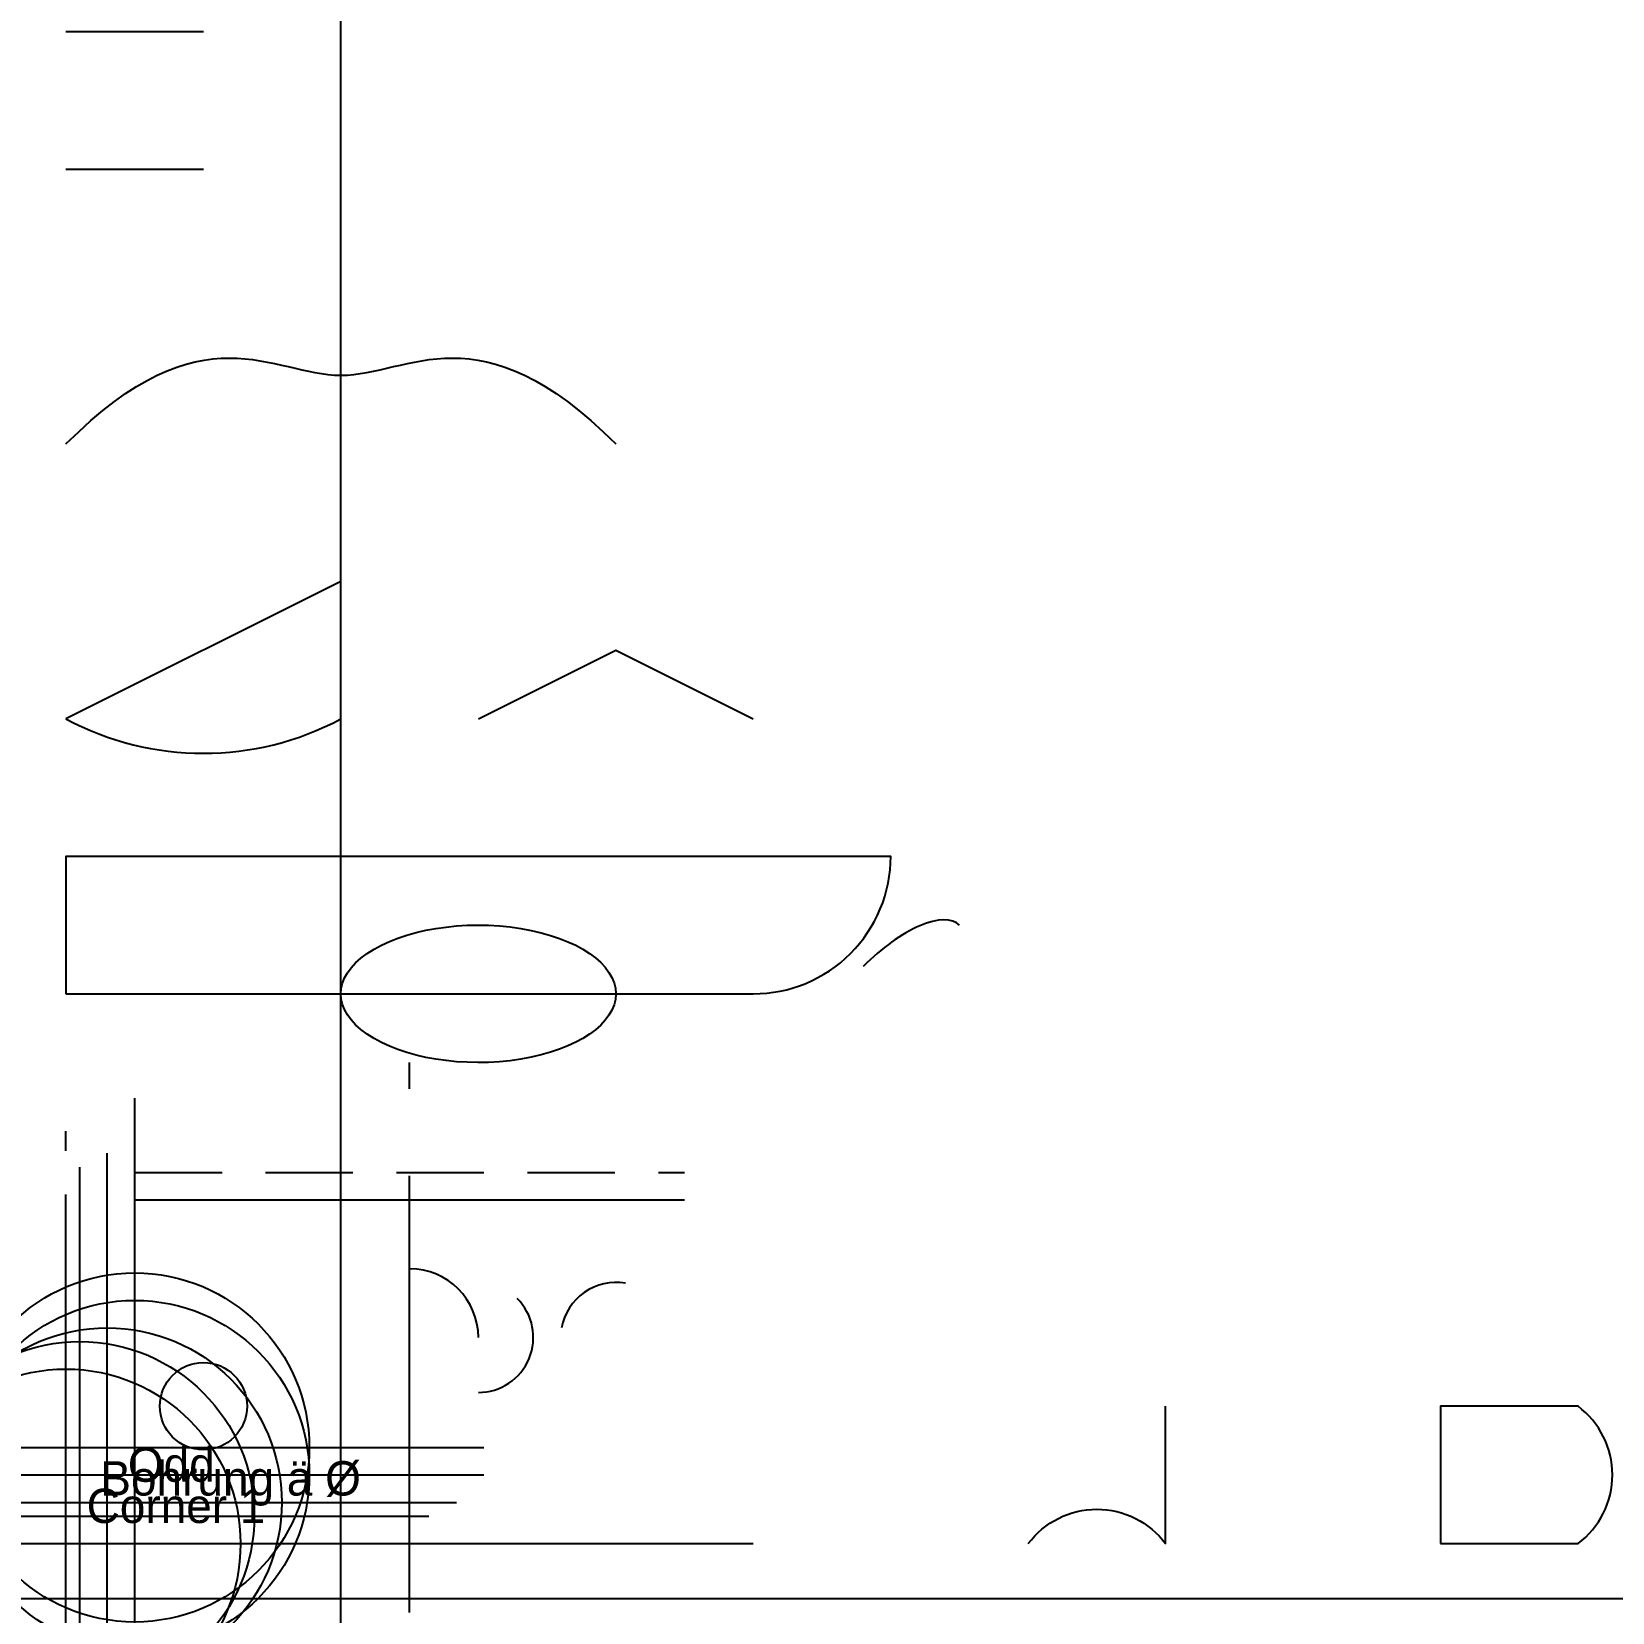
# Model space of a CAD drawing. Header units: inches. Extents: x -0.1 to 4.43, y -0.2 to 4.33.
import ezdxf

# ---------------------------------------------------------------- set-up
doc = ezdxf.new("R2010")
doc.units = ezdxf.units.IN
doc.header["$MEASUREMENT"] = 0
doc.header["$PDMODE"] = 34
doc.header["$PDSIZE"] = -3
doc.linetypes.add('CENTER', pattern=[2, 1.25, -0.25, 0.25, -0.25])
doc.linetypes.add('HIDDEN', pattern=[0.375, 0.25, -0.125])
for name, color, linetype in [('CENTERLINES', 7, 'Continuous'), ('DASHED_EDGES', 7, 'Continuous'), ('DATUM', 7, 'Continuous'), ('DATUM_LABELS', 7, 'Continuous'), ('FROZEN', 7, 'Continuous'), ('GUIDES', 7, 'Continuous'), ('HIDDEN_EDGES', 7, 'Continuous'), ('HOLES', 7, 'Continuous'), ('OFF_LAYER', 7, 'Continuous'), ('OUTLINE', 7, 'Continuous'), ('TAG_a_b_c_', 140, 'Continuous'), ('TAG_Corner', 30, 'Continuous'), ('TAG_holes', 231, 'Continuous'), ('TAG_UNTAGGED', 7, 'Continuous')]:
    doc.layers.add(name, color=color, linetype=linetype)

msp = doc.modelspace()

# ---------------------------------------------------------------- linework, layer by layer
at = {"layer": 'CENTERLINES', "linetype": 'CENTER'}
msp.add_line((0.9843, -0.1969), (0.9843, 1.378), dxfattribs=at)
at = {"layer": 'DASHED_EDGES', "linetype": 'HIDDEN'}
msp.add_line((0.1969, 1.063), (1.7717, 1.063), dxfattribs=at)
at = {"layer": 'DATUM'}
for p, q in [((0, -0.0984), (0, 0.0984)), ((-0.0984, 0), (0.0984, 0))]:
    msp.add_line(p, q, dxfattribs=at)
msp.add_point((0, 0), dxfattribs=at)
at = {"layer": 'FROZEN'}
msp.add_line((0, 4.3307), (0.3937, 4.3307), dxfattribs=at)
at = {"layer": 'GUIDES'}
for p, direction in [((0.7874, 0), (0, 1)), ((0, -0.1575), (1, 0))]:
    msp.add_xline(p, direction, dxfattribs=at)
at = {"layer": 'HIDDEN_EDGES'}
msp.add_line((0.1969, 0.9843), (1.7717, 0.9843), dxfattribs=at)
at = {"layer": 'HOLES'}
msp.add_circle((0.3937, 0.3937), 0.125, dxfattribs=at)
at = {"layer": 'OFF_LAYER'}
msp.add_line((0, 3.937), (0.3937, 3.937), dxfattribs=at)
at = {"layer": 'OUTLINE', "linetype": 'HIDDEN'}
msp.add_line((0, 0), (0, 1.1811), dxfattribs=at)
at = {"layer": 'OUTLINE'}
msp.add_line((0, 0), (1.9685, 0), dxfattribs=at)
for points in [[(0, 2.3622, 0.25), (0.7874, 2.3622), (0.7874, 2.7559)], [(0, 1.5748), (1.9685, 1.5748, 0.414214), (2.3622, 1.9685), (0, 1.9685)], [(3.937, 0), (4.3307, 0, 0.5), (4.3307, 0.3937), (3.937, 0.3937)]]:
    msp.add_lwpolyline(points, format="xyb", close=True, dxfattribs=at)
msp.add_lwpolyline([(1.1811, 2.3622), (1.5748, 2.5591), (1.9685, 2.3622)], dxfattribs=at)
msp.add_lwpolyline([(2.7559, 0, -0.5), (3.1496, 0), (3.1496, 0.3937)], format="xyb", dxfattribs=at)
for centre, radius, start, end in [((0.9843, 0.5906), 0.1969, 0, 90), ((1.5748, 0.5906), 0.1575, 80, 170), ((1.1811, 0.5906), 0.1575, 270, 45)]:
    msp.add_arc(centre, radius, start, end, dxfattribs=at)
for points, knots in [([(0, 3.1496), (0.3937, 3.5433), (0.5906, 3.3465), (0.7874, 3.3465), (0.9843, 3.3465), (1.1811, 3.5433), (1.5748, 3.1496)], [0, 0, 0, 0, 1, 1, 1, 2, 2, 2, 2]), ([(1.5748, 1.5748), (1.5748, 1.6601), (1.465, 1.7357), (1.3028, 1.762), (1.1405, 1.7884), (0.9628, 1.7595), (0.8626, 1.6905), (0.7623, 1.6215), (0.7623, 1.5281), (0.8626, 1.4591), (0.9628, 1.3901), (1.1405, 1.3612), (1.3028, 1.3876), (1.465, 1.4139), (1.5748, 1.4895), (1.5748, 1.5748)], [0, 0, 0, 0, 1, 1, 1, 2, 2, 2, 3, 3, 3, 4, 4, 4, 5, 5, 5, 5]), ([(2.5591, 1.7717), (2.5382, 1.7925), (2.4974, 1.7918), (2.4457, 1.7697), (2.394, 1.7475), (2.3357, 1.7058), (2.2835, 1.6535)], [0, 0, 0, 0, 1, 1, 1, 2, 2, 2, 2])]:
    msp.add_open_spline(points, degree=3, knots=knots, dxfattribs=at)
msp.add_point((0.1969, 0.1969), dxfattribs=at)
at = {"layer": 'TAG_a_b_c_'}
msp.add_point((0.1181, 0.1181), dxfattribs=at)
at = {"layer": 'TAG_Corner'}
msp.add_point((0, 0), dxfattribs=at)
at = {"layer": 'TAG_holes'}
msp.add_point((0.0394, 0.0787, -0.0197), dxfattribs=at)
at = {"layer": 'TAG_UNTAGGED'}
msp.add_point((0.1969, 0.2756), dxfattribs=at)

# ---------------------------------------------------------------- texts
at = {"layer": 'DATUM_LABELS'}
for s, height, p in [('Odd', 0.09843, (0.1772, 0.1772)), ('Bohrung ä Ø', 0.098425, (0.0984, 0.1378)), ('Corner 1', 0.09843, (0.0591, 0.0591))]:
    msp.add_text(s, height=height, dxfattribs=at).set_placement(p)

doc.saveas('drawing.dxf')
